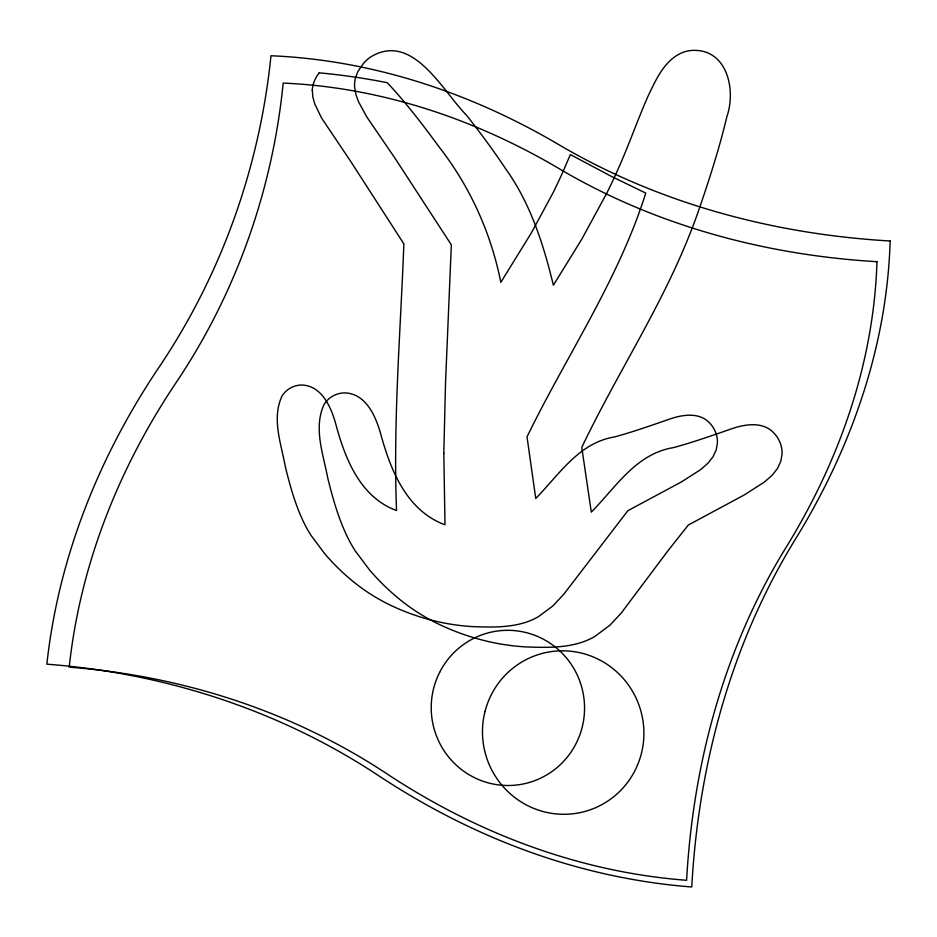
<?xml version="1.0" encoding="UTF-8"?>
<svg xmlns="http://www.w3.org/2000/svg" width="937" height="937" viewBox="0 0 937 937"><rect width="100%" height="100%" fill="white"/><g stroke="black" fill="none" stroke-linecap="round" stroke-linejoin="round"><path stroke-width="1.41" d="M312.349 90.526L312.853 97.038L314.691 103.773L321.532 117.945L350.766 161.515L403.87 243.878C400.497 332.717 393.048 421.58 396.538 510.536C360.148 497.242 345.027 458.556 335.786 424.098C331.206 407.501 322.07 385.833 302.007 385.025A22.793 22.113 -34.8 0 0 287.788 389.71A22.172 21.516 -34.8 0 0 281.885 396.316C271.613 418.581 281.112 443.634 285.246 466.31C290.142 486.35 295.705 506.46 305.04 524.966A135.525 133.277 -28.5 0 0 310.967 535.308L324.565 553.533A225.524 221.261 -13.9 0 0 346.374 575.775C361.541 589.338 378.899 600.383 397.569 608.464A224.435 220.078 -15 0 0 430.2 619.814A214.222 210.263 -15.7 0 0 472.88 626.63C491.211 627.286 510.173 627.849 527.73 621.653A68.94 68.67 -25.4 0 0 538.506 616.628L552.83 605.958L563.664 594.421L627.884 510.677L680.976 482.168L700.361 469.824L707.704 463.44L712.987 456.823L716.149 450.041L717.391 443.306A27.384 26.751 14.3 0 0 716.137 433.761A27.899 27.255 14.3 0 0 709.824 423.196C699.634 411.987 682.956 414.587 670.131 418.909C651.707 425.293 633.33 431.805 614.508 436.958C578.679 442.803 559.178 474.672 535.741 498.449L527.016 436.865C566.522 355.591 618.502 279.917 645.757 193.081L611.498 176.449L570.375 154.582L562.235 173.38A597.525 548.239 -28.7 0 1 552.607 193.631L531.384 232.868L500.827 282.365C491.023 232.938 469.964 186.451 438.973 146.781C422.716 124.668 406.072 102.742 387.274 82.714A711.101 687.044 -69 0 0 319.107 72.817M312.208 90.526A32.678 30.898 -19.5 0 1 319.201 72.887M443.81 453.321L444.993 524.767C406.693 510.782 390.6 470.175 380.703 433.925C375.807 416.473 366.133 393.751 345.039 392.896A23.893 23.273 -32.6 0 0 330.129 397.815A23.238 22.64 -32.5 0 0 323.956 404.737C313.263 428.162 323.359 454.433 327.798 478.233C333.033 499.316 338.983 520.445 348.869 539.876A142.166 140.327 -21.1 0 0 355.146 550.757L369.518 569.93A236.85 232.599 -5.4 0 0 392.556 593.332C408.567 607.598 426.885 619.228 446.562 627.743A235.667 231.369 -6.8 0 0 485.19 640.791A224.939 221.085 -7.1 0 0 525.891 646.917C545.17 647.619 565.116 648.228 583.575 641.716A72.524 72.231 23.4 0 0 594.89 636.434L609.905 625.213L621.231 613.079L668.421 550.148L688.32 525.036L744.001 495.087L764.311 482.11L771.994 475.41L777.511 468.453L780.79 461.32L782.055 454.246A28.86 28.075 19.6 0 0 780.673 444.22A29.398 28.602 19.6 0 0 773.974 433.117C763.222 421.369 745.676 424.039 732.172 428.596C712.846 435.307 693.544 442.135 673.785 447.535C635.825 453.731 616.124 487.029 591.306 512.129L581.772 447.406C615.855 375.819 659.941 309.222 689.304 235.398A657.13 608.57 -28.4 0 0 696.039 217.852C707.751 184.484 718.773 150.763 726.96 116.34C736.037 90.28 727.463 49.684 693.638 50.352A31.53 29.785 -0.9 0 0 682.183 52.636C664.31 60.355 655.97 79.657 648.053 96.136C637.289 120.604 628.586 145.914 617.565 170.265A625.412 574.311 -27.7 0 1 606.626 193.467L581.783 239.193L553.38 285.211C543.519 244.58 530.6 203.716 506.027 169.363C493.729 150.775 480.376 132.913 466.638 115.368C442.381 90.866 412.971 31.823 371.04 56.712A41.38 39.167 -17 0 0 363.521 63.318L357.875 71.54L355.533 77.689A31.226 29.527 -17.4 0 0 354.654 87.598L355.931 94.532L358.508 101.711L366.683 116.774L395.203 158.54L451.341 244.85L445.52 382.87L443.81 453.321M890.15 241.008C886.976 347.721 850.433 450.24 794.623 540.45C730.755 644.761 698.428 765.365 691.752 886.976C577.977 878.168 471.51 837.315 376.908 774.559C278.582 709.859 164.022 673.035 46.85 664.169C58.551 556.66 99.802 454.656 160.204 365.489C221.964 273.171 259.795 166.212 270.969 55.752C373.488 60.062 472.435 93.442 560.303 145.528C660.433 204.102 774.747 234.309 890.15 241.008M876.962 261.692C873.788 364.013 838.744 462.316 785.206 548.813C724.078 648.58 693.052 763.936 686.598 880.288C578.516 872.101 475.34 832.595 385.482 772.861C291.243 710.925 181.473 675.694 69.221 667.179C80.207 564.133 119.585 466.31 177.339 380.762C236.522 292.016 272.632 189.192 283.197 83.088C381.64 87.34 476.617 119.549 560.912 169.714C656.79 226.016 766.325 255.18 876.962 261.692M439.594 672.461A77.619 76.67 84.2 0 0 511.848 785.417A77.619 76.67 84.2 0 0 572.214 665.844A77.619 76.67 84.2 0 0 439.594 672.461M484.991 711.593A81.859 80.617 72.7 0 0 584.957 811.454A81.859 80.617 72.7 0 0 619.626 674.605A81.859 80.617 72.7 0 0 484.991 711.593"/></g></svg>
